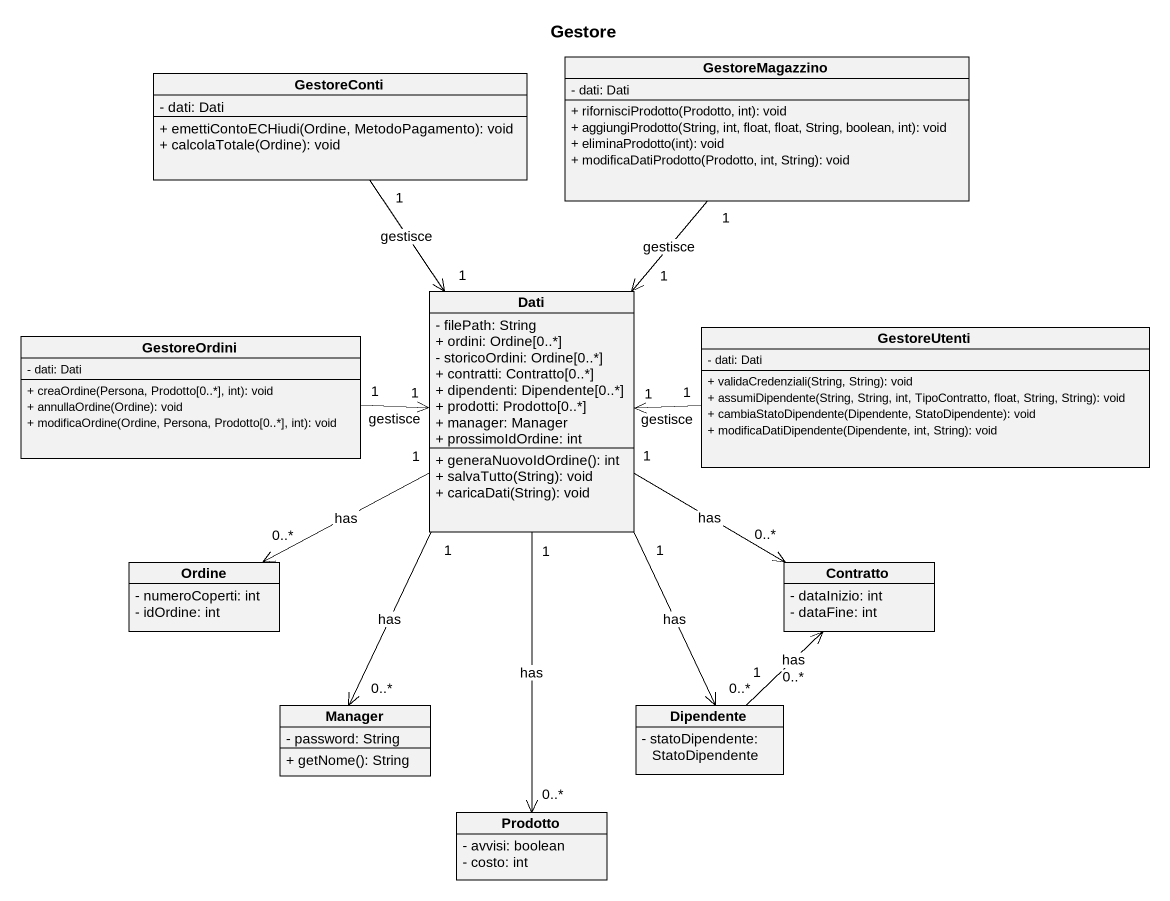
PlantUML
@startuml
title Gestore
hide circle
hide empty members
skinparam classAttributeIconSize 0
class GestoreConti {
  - dati: Dati
  + emettiContoECHiudi(Ordine, MetodoPagamento): void
  + calcolaTotale(Ordine): void
}
class GestoreMagazzino {
  - dati: Dati
  + rifornisciProdotto(Prodotto, int): void
  + aggiungiProdotto(String, int, float, float, String, boolean, int): void
  + eliminaProdotto(int): void
  + modificaDatiProdotto(Prodotto, int, String): void
}
class Dati {
  - filePath: String
  + ordini: Ordine[0..*]
  - storicoOrdini: Ordine[0..*]
  + contratti: Contratto[0..*]
  + dipendenti: Dipendente[0..*]
  + prodotti: Prodotto[0..*]
  + manager: Manager
  + prossimoIdOrdine: int
  + generaNuovoIdOrdine(): int
  + salvaTutto(String): void
  + caricaDati(String): void
}
class GestoreOrdini {
  - dati: Dati
  + creaOrdine(Persona, Prodotto[0..*], int): void
  + annullaOrdine(Ordine): void
  + modificaOrdine(Ordine, Persona, Prodotto[0..*], int): void
}
class GestoreUtenti {
  - dati: Dati
  + validaCredenziali(String, String): void
  + assumiDipendente(String, String, int, TipoContratto, float, String, String): void
  + cambiaStatoDipendente(Dipendente, StatoDipendente): void
  + modificaDatiDipendente(Dipendente, int, String): void
}
class Ordine {
  - numeroCoperti: int
  - idOrdine: int
}
class Contratto {
  - dataInizio: int
  - dataFine: int
}
class Manager {
  - password: String
  + getNome(): String
}
class Dipendente {
  - statoDipendente: StatoDipendente
}
class Prodotto {
  - avvisi: boolean
  - costo: int
}
GestoreConti "1" --> "1" Dati : gestisce
GestoreMagazzino "1" --> "1" Dati : gestisce
Dati "1" -left-> "0..*" Ordine : has
Dati "1" -right-> "0..*" Contratto : has
Dati "1" --> "0..*" Manager : has
Dati "1" --> "0..*" Dipendente : has
Dati "1" --> "0..*" Prodotto : has
GestoreOrdini "1" -right-> "1" Dati : gestisce
GestoreUtenti "1" -left-> "1" Dati : gestisce
Dipendente "1" -up-> "0..*" Contratto : has
@enduml
